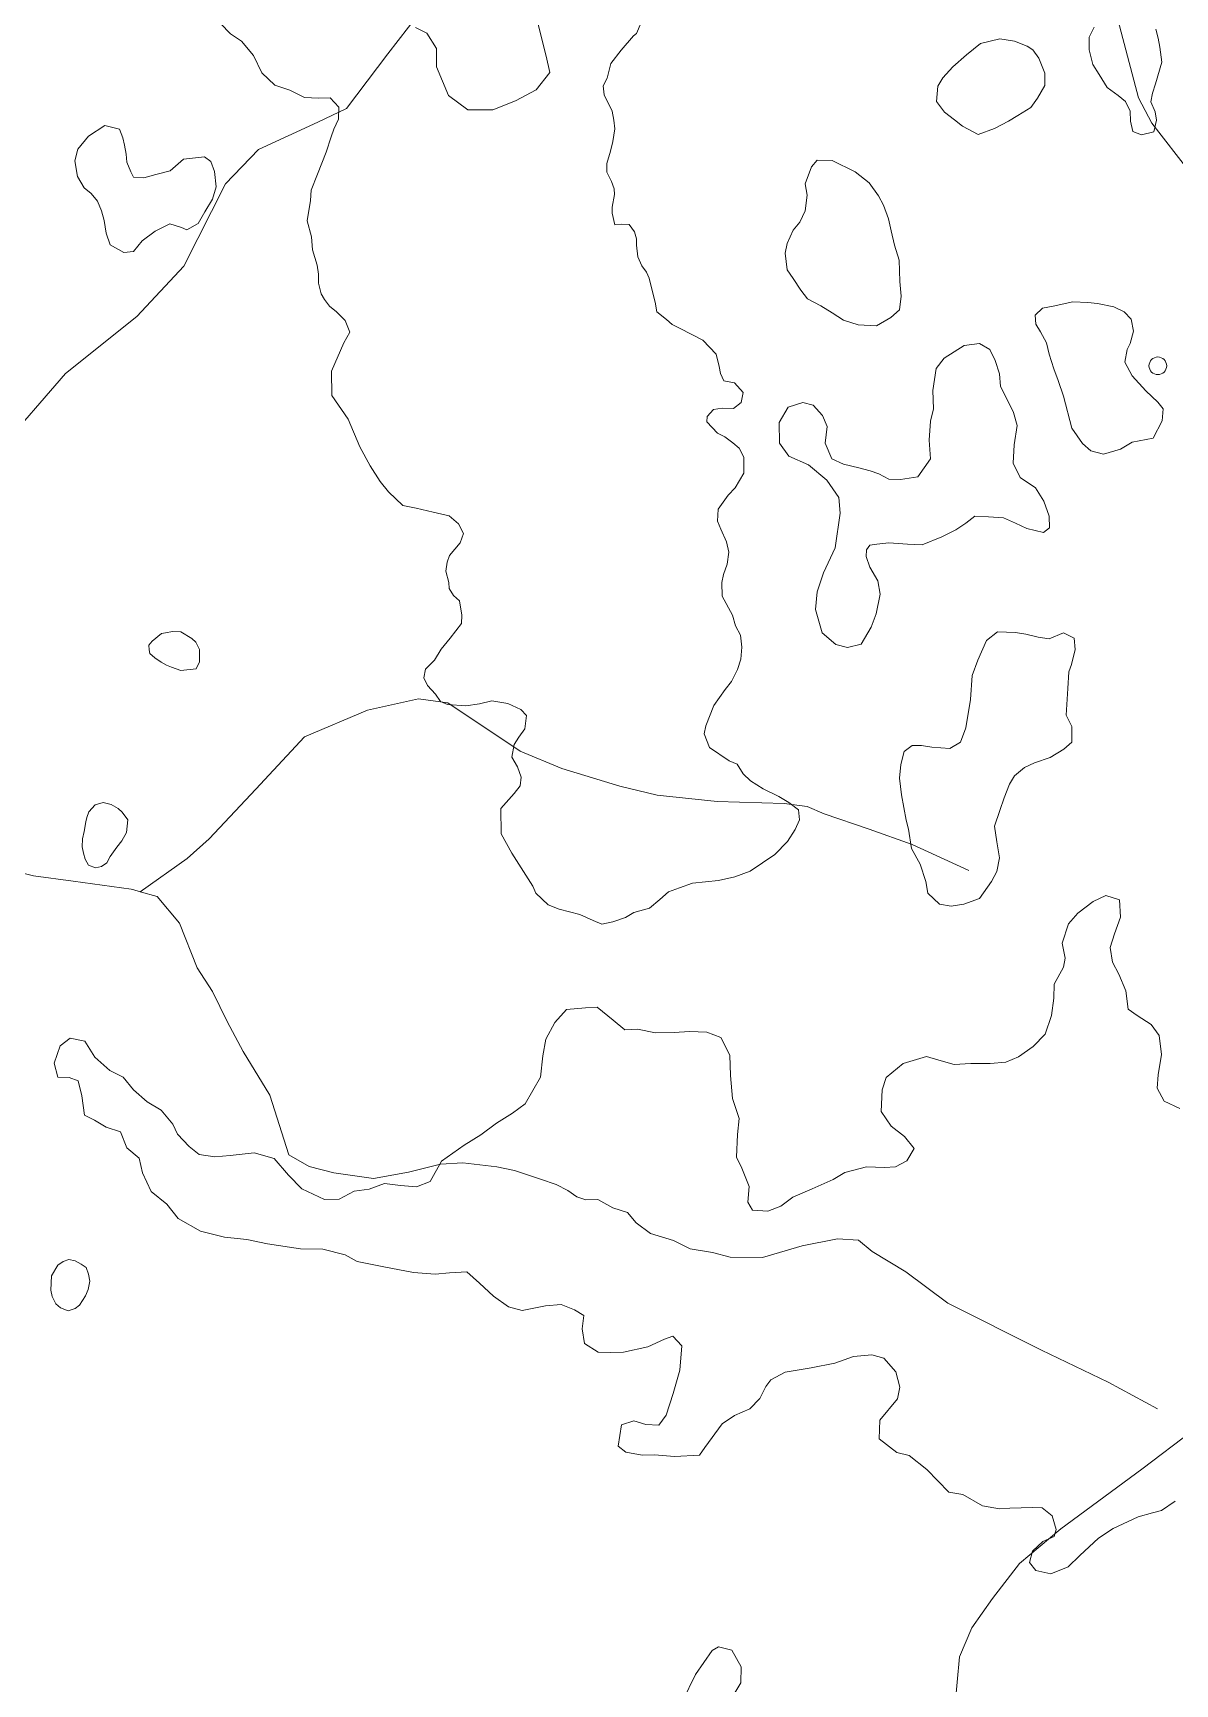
# Model space of a CAD drawing. Header units: metres. Extents: x 4652992 to 4879070, y 2074171 to 2309877.
# Drawn here: x 4653539 to 4653638.4, y 2307479.6 to 2307623.4 of the extents above; entities that cross this region are included whole.
import ezdxf

# ---------------------------------------------------------------- set-up
doc = ezdxf.new("R2010")
doc.units = ezdxf.units.M
doc.header["$MEASUREMENT"] = 0
doc.linetypes.add('DGN Style 3', pattern=[92.779933, 66.271381, -26.508552])
doc.layers.get('0').update_dxf_attribs({"color": 4, "lineweight": 0})
for name, color, linetype, lineweight in [('Level 1', 2, 'Continuous', 0), ('Level 20', 30, 'DGN Style 3', 0), ('Level 37', 3, 'Continuous', 0), ('Level 40', 1, 'Continuous', 0), ('Level 61', 4, 'Continuous', 0)]:
    doc.layers.add(name, color=color, linetype=linetype, lineweight=lineweight)

# ---------------------------------------------------------------- blocks, each defined once
blk = doc.blocks.new('POSTE')
at = {"color": 0, "linetype": 'ByBlock', "lineweight": -2}
blk.add_circle((0, 0), 0.77, dxfattribs=at)

msp = doc.modelspace()

# ---------------------------------------------------------------- linework, layer by layer
at = {"layer": 'Level 1'}
for points in [[(4653583.761294, 2307629.454531, 1337), (4653579.333681, 2307629.091311, 1331), (4653576.785525, 2307628.509524, 1329), (4653574.408083, 2307627.282717, 1325), (4653572.596926, 2307625.109499, 1322), (4653569.90613, 2307621.621889, 1319), (4653566.29468, 2307616.858095, 1315), (4653563.796694, 2307615.666506, 1313.625), (4653558.629885, 2307613.290713, 1309.5625), (4653555.75049, 2307610.315676, 1308.1875), (4653552.144717, 2307603.135927, 1304.3125), (4653548.044924, 2307598.756289, 1301.5875), (4653541.835329, 2307593.791079, 1298.1625), (4653536.034487, 2307587.104677, 1294.9375), (4653531.202517, 2307583.740298, 1293.35), (4653528.337099, 2307582.712527, 1293.025), (4653524.591128, 2307581.871096, 1292.4125), (4653518.257509, 2307581.032717, 1291.1125), (4653513.743475, 2307580.326109, 1289.653615)], [(4653620.48749, 2307550.464907, 1353), (4653618.344118, 2307551.458681, 1350), (4653615.56592, 2307552.73688, 1348), (4653611.814699, 2307554.081118, 1345), (4653607.893679, 2307555.412478, 1343), (4653606.401491, 2307556.042116, 1341.7625), (4653604.406679, 2307556.322512, 1340.575), (4653598.589724, 2307556.473086, 1336.5125), (4653593.346926, 2307557.043276, 1332.1375), (4653590.115725, 2307557.813723, 1329.975), (4653585.05469, 2307559.37073, 1323.6), (4653581.410891, 2307560.883486, 1321.075), (4653575.117312, 2307565.094301, 1314.825), (4653572.565127, 2307565.435915, 1313.25), (4653568.130129, 2307564.439272, 1310.875), (4653562.644289, 2307562.127077, 1307.7125), (4653558.41791, 2307557.554323, 1302.8875), (4653554.331118, 2307553.236696, 1299.8875), (4653552.421694, 2307551.505312, 1298.6125), (4653548.3437, 2307548.625385, 1297.782315)], [(4653636.913332, 2307503.561892, 1365), (4653632.627077, 2307505.887697, 1355), (4653626.811098, 2307508.689699, 1350), (4653618.656313, 2307512.758303, 1345), (4653615.011111, 2307515.508486, 1343), (4653612.088503, 2307517.2605, 1340), (4653610.870913, 2307518.267885, 1339), (4653609.068117, 2307518.373293, 1338), (4653605.983523, 2307517.765932, 1336), (4653602.514712, 2307516.748476, 1334), (4653599.715273, 2307516.770876, 1332), (4653598.156924, 2307517.186709, 1330), (4653596.216677, 2307517.501284, 1328), (4653594.774905, 2307518.244082, 1327), (4653592.757876, 2307518.8277, 1326), (4653591.517092, 2307519.783694, 1325), (4653590.766726, 2307520.657107, 1324), (4653589.483889, 2307521.078127, 1323), (4653588.194521, 2307521.800478, 1322), (4653587.141909, 2307521.768679, 1321), (4653586.363711, 2307522.034731, 1320), (4653585.559084, 2307522.587282, 1319), (4653584.553896, 2307523.098696, 1318), (4653583.1933, 2307523.576723, 1317), (4653580.918276, 2307524.333681, 1316), (4653579.404909, 2307524.652529, 1315), (4653576.425905, 2307525.007509, 1314), (4653574.471682, 2307524.882082, 1313), (4653571.694887, 2307524.181887, 1312), (4653568.638918, 2307523.623476, 1310), (4653565.19092, 2307524.138125, 1309), (4653563.045107, 2307524.677492, 1308), (4653561.285708, 2307525.70032, 1307), (4653559.636477, 2307530.894717, 1305), (4653557.300478, 2307534.688479, 1303), (4653555.913698, 2307537.3053, 1302), (4653554.631106, 2307539.920717, 1301), (4653553.290713, 2307541.982302, 1299.7625), (4653551.768923, 2307545.887881, 1298.95), (4653549.820498, 2307548.193117, 1298.025), (4653548.3437, 2307548.625385, 1297.88658), (4653547.686709, 2307548.81769, 1297.825), (4653547.539217, 2307548.83837, 1297.78231), (4653542.504275, 2307549.544314, 1296.325), (4653539.047488, 2307550.019472, 1295.3), (4653534.1131, 2307551.238283, 1294.6)]]:
    msp.add_polyline3d(points, dxfattribs=at)
at = {"layer": 'Level 20', "linetype": 'Continuous'}
msp.add_polyline3d([(4653619.27919, 2307477.524994, 1365.005782), (4653619.666519, 2307481.952879, 1365.505782), (4653620.748241, 2307484.470733, 1366.205782), (4653622.547974, 2307487.031852, 1366.805782), (4653624.90903, 2307490.081779, 1367.405782), (4653628.493997, 2307493.108362, 1368.105782), (4653635.571289, 2307498.303895, 1369.605782), (4653639.995956, 2307501.677363, 1370.805782), (4653645.600606, 2307505.887159, 1371.605782), (4653647.411137, 2307508.962072, 1372.505782), (4653649.841305, 2307512.230981, 1373.905782), (4653652.758149, 2307517.522548, 1374.905782), (4653654.692292, 2307521.706166, 1376.305782), (4653655.7286, 2307526.774032, 1377.105782), (4653656.035274, 2307531.346591, 1379.105782), (4653656.101867, 2307534.961652, 1380.305782), (4653656.255043, 2307538.010078, 1380.405782), (4653657.163672, 2307540.947923, 1381.005782), (4653657.732714, 2307542.288316, 1381.205782), (4653657.460541, 2307544.701043, 1381.405782)], dxfattribs=at)
at = {"layer": 'Level 37'}
msp.add_polyline3d([(4653651.849386, 2307602.811574, 1383.5507), (4653651.151013, 2307607.252783, 1380.5784), (4653647.800469, 2307608.244483, 1378.9784), (4653643.276764, 2307609.890756, 1377.0784), (4653639.772891, 2307611.294735, 1376.6784), (4653636.428975, 2307615.585533, 1376.5784), (4653635.26272, 2307617.785628, 1376.4784), (4653631.295726, 2307632.898599, 1374.5885), (4653630.978828, 2307651.905628, 1372.9885), (4653632.872677, 2307659.998734, 1372.3885), (4653638.384466, 2307675.353417, 1370.5885), (4653651.545836, 2307714.50879, 1368.8885), (4653663.895733, 2307749.902892, 1367.8885), (4653667.221793, 2307754.683886, 1367.5885), (4653670.317512, 2307760.701377, 1367.0885), (4653675.527598, 2307773.317437, 1366.9885)], dxfattribs=at)
at = {"layer": 'Level 40', "color": 3, "elevation": 1298.280073, "flags": 128}
msp.add_lwpolyline([(4653541.153419, 2307516.07829), (4653541.6204, 2307516.393112), (4653542.105777, 2307516.570013), (4653542.671474, 2307516.462844), (4653543.20368, 2307516.182792), (4653543.640478, 2307515.87601), (4653543.844645, 2307515.299656), (4653543.953419, 2307514.696567), (4653543.811161, 2307513.961797), (4653543.571837, 2307513.424629), (4653543.047994, 2307512.582863), (4653542.676444, 2307512.294747), (4653542.05216, 2307512.099283), (4653541.380996, 2307512.360784), (4653540.996031, 2307512.702533), (4653540.669648, 2307513.34687), (4653540.552489, 2307513.906784), (4653540.612767, 2307515.150066), (4653541.153419, 2307516.07829)], dxfattribs=at)
at = {"layer": 'Level 40', "color": 3}
for points in [[(4653591.302816, 2307623.196118, 1346.8447), (4653590.213199, 2307621.952489, 1345.6447), (4653589.306222, 2307620.794474, 1343.8447), (4653589.008872, 2307619.520999, 1343.5447), (4653588.660708, 2307618.83747, 1343.5447), (4653588.728784, 2307618.073854, 1343.5447), (4653589.420437, 2307616.646514, 1343.8447), (4653589.592494, 2307615.863241, 1343.8447), (4653589.660538, 2307615.099972, 1343.8447), (4653589.502576, 2307614.005062, 1343.8447), (4653589.280594, 2307613.136786, 1343.8447), (4653588.966604, 2307612.071834, 1343.8447), (4653588.982643, 2307611.318542, 1343.8447), (4653589.362733, 2307610.495293, 1343.8447), (4653589.616794, 2307609.857031, 1343.8447), (4653589.63082, 2307609.372063, 1343.8447), (4653589.431463, 2307608.273174, 1343.8447), (4653589.43549, 2307607.736536, 1343.8447), (4653589.671568, 2307606.726636, 1343.8447), (4653590.221618, 2307606.781753, 1343.8447), (4653590.917663, 2307606.755241, 1343.8447), (4653591.38971, 2307606.128741, 1343.8447), (4653591.539745, 2307605.510506, 1343.8447), (4653591.543773, 2307604.973893, 1343.8447), (4653591.66583, 2307603.932363, 1343.8447), (4653592.003871, 2307603.170878, 1343.8447), (4653592.433892, 2307602.60608, 1343.8447), (4653592.655912, 2307602.081217, 1343.8447), (4653592.901953, 2307601.123088, 1343.8447), (4653593.169999, 2307599.999997, 1343.8447), (4653593.332035, 2307599.165169, 1343.8447), (4653594.154564, 2307598.471095, 1344.4447), (4653594.666077, 2307598.051757, 1344.4447), (4653595.353388, 2307597.705771, 1344.4447), (4653597.339617, 2307596.683242, 1345.3447), (4653598.482522, 2307595.449746, 1345.9447), (4653598.759653, 2307594.381758, 1345.9447), (4653598.857361, 2307593.775483, 1345.9447), (4653599.162364, 2307593.129466, 1345.9447), (4653600.09516, 2307592.950626, 1345.9447), (4653600.846594, 2307592.112229, 1345.9447), (4653600.677251, 2307591.236717, 1345.9447), (4653599.987689, 2307590.727955, 1345.9447), (4653599.024995, 2307590.752228, 1345.9447), (4653598.249629, 2307590.633762, 1345.9447), (4653597.705489, 2307590.043649, 1345.9447), (4653597.667646, 2307589.570163, 1345.9447), (4653598.606561, 2307588.589039, 1345.9447), (4653599.24043, 2307588.253939, 1345.9447), (4653599.948035, 2307587.744484, 1345.9447), (4653600.500152, 2307587.264829, 1345.9447), (4653600.888849, 2307586.496024, 1345.9447), (4653600.888948, 2307585.107311, 1345.9447), (4653600.1536, 2307583.805995, 1345.9447), (4653599.547729, 2307583.174207, 1345.9447), (4653598.674986, 2307581.945913, 1345.6447), (4653598.614281, 2307580.921132, 1344.7447), (4653598.909843, 2307580.222466, 1344.7447), (4653599.395113, 2307579.112954, 1344.7447), (4653599.598833, 2307578.217852, 1344.7447), (4653599.451154, 2307577.175941, 1344.7447), (4653599.115774, 2307576.276933, 1344.7447), (4653598.976054, 2307575.554525, 1344.7447), (4653599.016069, 2307574.369664, 1344.7447), (4653599.921676, 2307572.708757, 1345.0447), (4653600.177196, 2307571.804151, 1345.0447), (4653600.608329, 2307570.972962, 1345.0447), (4653600.730141, 2307569.933475, 1345.0447), (4653600.634423, 2307568.882065, 1345.0447), (4653600.351096, 2307567.973455, 1345.0447), (4653599.830274, 2307566.949728, 1345.0447), (4653599.265502, 2307566.255283, 1345.0447), (4653598.274736, 2307564.851272, 1344.1447), (4653597.586306, 2307563.06363, 1343.2447), (4653597.45627, 2307562.391253, 1343.2447), (4653597.922637, 2307561.176008, 1343.2447), (4653599.617176, 2307560.026564, 1343.8447), (4653600.314937, 2307559.732686, 1343.8447), (4653600.850781, 2307558.88033, 1343.8447), (4653601.488546, 2307558.276447, 1343.8447), (4653602.59406, 2307557.583356, 1343.8447), (4653603.947474, 2307556.930549, 1344.4447), (4653604.812238, 2307556.390909, 1344.4447), (4653605.657002, 2307555.748047, 1344.4447), (4653605.756919, 2307554.872565, 1344.4447), (4653605.37957, 2307554.034556, 1344.4447), (4653604.692692, 2307552.98789, 1344.4447), (4653603.612356, 2307551.855575, 1344.4447), (4653601.453208, 2307550.420563, 1343.2447), (4653600.116627, 2307549.924435, 1343.2447), (4653598.705887, 2307549.603271, 1343.2447), (4653596.417604, 2307549.378117, 1341.4447), (4653595.306489, 2307548.967924, 1340.2447), (4653594.325975, 2307548.617683, 1338.7447), (4653593.598739, 2307547.946378, 1338.7447), (4653592.694177, 2307547.200825, 1338.7447), (4653591.32022, 2307546.811615, 1337.2447), (4653590.603843, 2307546.362093, 1336.6447), (4653589.490226, 2307545.996198, 1335.4447), (4653588.524472, 2307545.800293, 1335.4447), (4653587.765171, 2307546.107597, 1335.4447), (4653586.61502, 2307546.652081, 1335.4447), (4653584.81878, 2307547.089293, 1334.5447), (4653583.857599, 2307547.489601, 1334.5447), (4653582.796975, 2307548.506481, 1334.5447), (4653582.52926, 2307549.100757, 1334.5447), (4653580.70752, 2307551.99346, 1333.6447), (4653579.772558, 2307553.663489, 1331.5447), (4653579.741314, 2307555.884983, 1330.3447), (4653580.901524, 2307557.193733, 1329.4447), (4653581.416262, 2307557.861741, 1329.4447), (4653581.506108, 2307558.61075, 1329.4447), (4653581.181282, 2307559.49356, 1329.4447), (4653580.686903, 2307560.353997, 1329.4447), (4653580.901346, 2307561.462311, 1329.4447), (4653581.299649, 2307562.097737, 1329.4447), (4653581.824581, 2307562.81843, 1329.4447), (4653581.977159, 2307563.986411, 1328.2447), (4653581.468076, 2307564.485884, 1326.4447), (4653580.337842, 2307565.026261, 1325.2447), (4653578.941695, 2307565.257882, 1323.4447), (4653577.882167, 2307564.998026, 1321.9447), (4653576.694367, 2307564.806933, 1321.3447), (4653575.089373, 2307564.925741, 1319.8447), (4653574.474286, 2307565.209557, 1319.8447), (4653574.039348, 2307565.847336, 1319.8447), (4653573.345509, 2307566.590023, 1319.8447), (4653573.028602, 2307567.260777, 1319.8447), (4653573.173558, 2307568.009796, 1319.8447), (4653573.964995, 2307568.801711, 1321.0447), (4653574.556338, 2307569.752832, 1322.5447), (4653575.322882, 2307570.708435, 1323.7447), (4653576.320541, 2307572.001854, 1324.9447), (4653576.347245, 2307572.712758, 1324.9447), (4653576.1457, 2307573.962967, 1324.9447), (4653575.629585, 2307574.447137, 1324.9447), (4653575.23251, 2307575.041124, 1325.5447), (4653575.210053, 2307575.562685, 1326.1447), (4653574.957526, 2307576.545708, 1326.1447), (4653575.058088, 2307577.351266, 1326.1447), (4653575.277719, 2307577.914113, 1326.1447), (4653576.199032, 2307579.0215, 1326.7447), (4653576.496288, 2307579.825141, 1327.9447), (4653576.054002, 2307580.67754, 1327.9447), (4653575.251338, 2307581.379513, 1327.9447), (4653573.856455, 2307581.680541, 1329.1447), (4653572.373179, 2307582.04461, 1330.0447), (4653571.203162, 2307582.285475, 1330.6447), (4653569.944229, 2307583.455231, 1330.6447), (4653569.238207, 2307584.355324, 1330.6447), (4653568.348498, 2307585.727756, 1330.6447), (4653567.456707, 2307587.373872, 1330.6447), (4653566.442419, 2307589.808569, 1330.6447), (4653565.022014, 2307591.864144, 1329.4447), (4653564.988222, 2307593.977216, 1327.3447), (4653566.076785, 2307596.44434, 1325.8447), (4653566.592468, 2307597.390838, 1325.8447), (4653566.179486, 2307598.405296, 1325.8447), (4653565.437757, 2307599.152689, 1325.8447), (4653564.815177, 2307599.657183, 1325.8447), (4653564.373399, 2307600.237064, 1325.8447), (4653564.081612, 2307600.733173, 1325.8447), (4653563.872012, 2307601.653691, 1325.8447), (4653563.855565, 2307602.427129, 1325.8447), (4653563.732268, 2307603.221061, 1325.8447), (4653563.327448, 2307604.564188, 1325.8447), (4653563.265792, 2307605.676427, 1325.8447), (4653562.866616, 2307607.080101, 1324.3447), (4653563.151057, 2307608.855415, 1322.8447), (4653563.209817, 2307609.742886, 1321.0447), (4653563.762429, 2307611.147723, 1319.5447), (4653564.529575, 2307613.069836, 1318.3447), (4653564.955134, 2307614.387044, 1317.7447), (4653565.198235, 2307615.063689, 1317.7447), (4653565.590932, 2307615.934141, 1317.7447), (4653565.626235, 2307616.984541, 1317.7447), (4653564.886503, 2307617.794422, 1317.7447), (4653563.872462, 2307617.766762, 1317.7447), (4653562.652627, 2307617.834289, 1317.7447), (4653561.374513, 2307618.46948, 1317.7447), (4653560.055496, 2307618.907981, 1316.8447), (4653558.912973, 2307619.963405, 1316.8447), (4653558.199118, 2307621.493673, 1316.8447), (4653557.153091, 2307622.746157, 1317.1447), (4653556.208531, 2307623.373409, 1317.1447), (4653555.315942, 2307624.269197, 1317.1447)], [(4653572.300284, 2307623.92115, 1326.4447), (4653573.302303, 2307623.431274, 1326.4447), (4653574.137923, 2307622.082261, 1326.4447), (4653574.130576, 2307620.499366, 1326.4447), (4653575.167984, 2307618.00161, 1327.3447), (4653576.87191, 2307616.738042, 1329.4447), (4653579.037611, 2307616.746891, 1332.4447), (4653581.002264, 2307617.528228, 1337.2447), (4653582.80494, 2307618.506921, 1338.7447), (4653583.99866, 2307619.993417, 1339.7231), (4653583.682518, 2307621.432543, 1339.3447), (4653582.735673, 2307625.232559, 1338.7447)], [(4653592.369213, 2307625.334513, 1348.3447), (4653591.54966, 2307623.396835, 1347.2686), (4653591.302816, 2307623.196118, 1346.8447)], [(4653621.500066, 2307622.527393, 1373.544685), (4653623.18742, 2307622.937838, 1374.744685), (4653624.472358, 2307622.748078, 1375.044685), (4653625.563541, 2307622.308725, 1375.344685), (4653626.079855, 2307621.994074, 1375.344685), (4653626.585501, 2307621.251199, 1375.344685), (4653627.106084, 2307619.944615, 1375.044685), (4653627.114229, 2307618.866849, 1375.044685), (4653626.469405, 2307617.771343, 1375.044685), (4653625.878049, 2307616.952488, 1375.044685), (4653624.76324, 2307616.256322, 1374.444685), (4653623.946218, 2307615.767255, 1374.444685), (4653622.740691, 2307615.137477, 1374.444685), (4653621.317779, 2307614.589053, 1373.244685), (4653619.94279, 2307615.315721, 1372.344685), (4653619.254572, 2307615.880538, 1372.344685), (4653618.370071, 2307616.555217, 1372.344685), (4653617.679072, 2307617.480911, 1372.344685), (4653617.794553, 2307618.827822, 1372.344685), (4653618.22194, 2307619.538169, 1372.344685), (4653619.106422, 2307620.495989, 1372.944685), (4653620.295465, 2307621.536827, 1373.544685), (4653621.500066, 2307622.527393, 1373.544685)], [(4653636.78121, 2307623.789969, 1377.77598), (4653636.983229, 2307622.991918, 1377.77598), (4653637.136182, 2307622.203333, 1377.77598), (4653637.292974, 2307620.907948, 1377.77598), (4653636.735016, 2307619.004521, 1377.47598), (4653636.476465, 2307618.193609, 1377.47598), (4653636.334957, 2307617.461398, 1377.47598), (4653636.723998, 2307616.576352, 1377.47598), (4653636.83737, 2307615.845677, 1377.47598), (4653636.590174, 2307614.830018, 1377.47598), (4653635.52345, 2307614.579733, 1377.47598), (4653634.766259, 2307614.877437, 1377.47598), (4653634.582991, 2307615.77352, 1377.47598), (4653634.547008, 2307616.64124, 1377.47598), (4653634.148485, 2307617.477527, 1377.47598), (4653633.487515, 2307618.009938, 1377.47598), (4653632.550791, 2307618.696765, 1377.47598), (4653631.855696, 2307619.843444, 1377.47598), (4653631.277504, 2307620.691003, 1376.875979), (4653630.963565, 2307621.967948, 1376.875979), (4653630.974778, 2307623.080857, 1376.875979), (4653631.39999, 2307623.961885, 1376.875979)], [(4653547.175717, 2307612.183872, 1306.980073), (4653547.522737, 2307611.364058, 1306.980073), (4653547.745483, 2307610.881938, 1306.980073), (4653548.661847, 2307610.828169, 1307.580073), (4653549.697278, 2307611.125379, 1308.480073), (4653550.935933, 2307611.447009, 1309.080073), (4653552.096537, 2307612.465125, 1310.280073), (4653553.93732, 2307612.668146, 1310.880073), (4653554.485217, 2307612.250844, 1310.880073), (4653554.818613, 2307611.375386, 1310.880073), (4653554.937517, 2307610.041766, 1310.880073), (4653554.630722, 2307608.97995, 1310.280073), (4653553.948301, 2307607.864192, 1309.380073), (4653553.37356, 2307606.84856, 1309.380073), (4653552.382903, 2307606.287993, 1309.380073), (4653551.920268, 2307606.501854, 1309.380073), (4653550.910842, 2307606.820618, 1309.380073), (4653549.624718, 2307606.191175, 1308.480073), (4653548.505121, 2307605.33829, 1306.980073), (4653547.757151, 2307604.414698, 1306.980073), (4653546.917708, 2307604.3246, 1306.980073), (4653545.729148, 2307604.990994, 1306.680073), (4653545.356149, 2307606.004487, 1306.680073), (4653545.189596, 2307607.103988, 1306.680073), (4653544.976118, 2307607.961307, 1306.680073), (4653544.628912, 2307608.781493, 1306.680073), (4653544.054489, 2307609.456118, 1306.980073), (4653543.454116, 2307609.947962, 1306.980073), (4653542.886569, 2307610.935715, 1306.980073), (4653542.645023, 2307612.300342, 1306.980073), (4653542.905375, 2307613.317525, 1306.980073), (4653543.822394, 2307614.459692, 1306.980073), (4653545.264653, 2307615.375378, 1306.980073), (4653546.533264, 2307615.068979, 1306.980073), (4653546.831051, 2307614.321355, 1306.980073), (4653546.957665, 2307613.669374, 1306.980073), (4653547.121794, 2307612.88466, 1306.980073), (4653547.175717, 2307612.183872, 1306.980073)], [(4653606.801167, 2307611.797879, 1360.044685), (4653607.280575, 2307612.36648, 1360.044685), (4653608.60379, 2307612.332259, 1360.044685), (4653610.601843, 2307611.345968, 1360.644685), (4653611.816994, 2307610.378821, 1360.644685), (4653612.635299, 2307609.267986, 1360.644685), (4653613.067721, 2307608.451404, 1360.644685), (4653613.502902, 2307607.267587, 1360.644685), (4653613.738317, 2307606.195527, 1360.644685), (4653614.017525, 2307604.968374, 1360.644685), (4653614.425338, 2307603.643185, 1360.644685), (4653614.490975, 2307601.800433, 1360.344685), (4653614.614273, 2307600.529358, 1360.344685), (4653614.452878, 2307599.312942, 1360.344685), (4653613.693801, 2307598.655456, 1359.744685), (4653612.447142, 2307597.939955, 1359.744685), (4653610.868451, 2307598.025514, 1359.144685), (4653609.569914, 2307598.424812, 1358.544685), (4653608.581478, 2307599.056036, 1358.544685), (4653607.592988, 2307599.687295, 1358.544685), (4653606.447931, 2307600.275044, 1358.544685), (4653605.85749, 2307601.050706, 1358.544685), (4653605.188447, 2307602.059498, 1358.844685), (4653604.669598, 2307602.821164, 1358.844685), (4653604.502053, 2307604.250981, 1358.844685), (4653604.666691, 2307605.102073, 1358.844685), (4653605.1854, 2307606.252919, 1358.844685), (4653605.764508, 2307606.950777, 1358.844685), (4653606.229768, 2307607.95378, 1359.444685), (4653606.418884, 2307609.313732, 1359.444685), (4653606.240564, 2307610.30337, 1359.444685), (4653606.801167, 2307611.797879, 1360.044685)], [(4653629.547104, 2307600.011506, 1376.544685), (4653630.85241, 2307599.971385, 1376.844685), (4653631.698256, 2307599.880446, 1376.844685), (4653633.115589, 2307599.599858, 1377.444685), (4653634.032567, 2307599.137798, 1377.444685), (4653634.632348, 2307598.522253, 1377.444685), (4653634.821024, 2307597.478665, 1378.044685), (4653634.538891, 2307596.390264, 1378.044685), (4653634.293965, 2307595.865995, 1378.044685), (4653634.081061, 2307594.764265, 1378.044685), (4653634.712327, 2307593.571904, 1378.044685), (4653635.911363, 2307592.26956, 1378.344685), (4653636.941464, 2307591.286753, 1378.344685), (4653637.401948, 2307590.698774, 1378.344685), (4653637.340875, 2307589.639867, 1378.344685), (4653636.537009, 2307588.151639, 1378.044685), (4653634.727951, 2307587.783361, 1377.744685), (4653633.706156, 2307587.189025, 1376.844685), (4653632.224387, 2307586.754094, 1376.244685), (4653631.126704, 2307587.036159, 1376.244685), (4653630.386811, 2307587.679344, 1376.244685), (4653629.456594, 2307589.001649, 1375.644685), (4653628.736197, 2307591.792639, 1375.044685), (4653628.281126, 2307593.171485, 1375.044685), (4653627.89834, 2307594.177721, 1375.044685), (4653627.499459, 2307595.474077, 1375.044685), (4653627.255823, 2307596.453637, 1375.044685), (4653626.720478, 2307597.417461, 1375.044685), (4653626.340378, 2307598.064479, 1375.044685), (4653626.278738, 2307598.865617, 1375.044685), (4653626.899564, 2307599.463926, 1375.044685), (4653627.835246, 2307599.635569, 1375.644685), (4653629.547104, 2307600.011506, 1376.544685)], [(4653611.879796, 2307576.890235, 1356.744685), (4653612.579105, 2307575.707005, 1356.144685), (4653612.764356, 2307574.5464, 1355.544685), (4653612.433647, 2307572.835793, 1355.544685), (4653611.984319, 2307571.665205, 1355.544685), (4653611.107602, 2307570.206698, 1355.544685), (4653609.935674, 2307569.913276, 1355.544685), (4653608.904545, 2307570.162273, 1354.944685), (4653607.722621, 2307571.18075, 1354.344685), (4653607.147786, 2307573.21601, 1354.344685), (4653607.294097, 2307574.743133, 1354.344685), (4653607.841, 2307576.415754, 1354.344685), (4653608.857486, 2307578.590833, 1354.344685), (4653609.293717, 2307581.617289, 1354.344685), (4653609.162919, 2307582.969826, 1354.044685), (4653608.128483, 2307584.487133, 1353.144685), (4653606.532214, 2307585.818545, 1352.244685), (4653604.821392, 2307586.579695, 1351.344685), (4653603.991483, 2307587.705637, 1351.344685), (4653603.963596, 2307589.49612, 1351.344685), (4653604.746136, 2307590.833722, 1351.344685), (4653606.025449, 2307591.257872, 1351.344685), (4653606.949537, 2307591.006342, 1351.344685), (4653607.748766, 2307590.109404, 1351.344685), (4653608.147577, 2307589.148557, 1352.244685), (4653607.983269, 2307587.701235, 1352.844685), (4653608.549084, 2307586.346838, 1354.044685), (4653609.580373, 2307585.869045, 1355.244685), (4653610.917058, 2307585.551192, 1356.144685), (4653611.893197, 2307585.30261, 1357.044685), (4653612.658995, 2307585.025029, 1358.244685), (4653613.538503, 2307584.57923, 1359.444685), (4653614.550029, 2307584.545077, 1360.344685), (4653616.054307, 2307584.782531, 1361.244685), (4653617.163968, 2307586.328612, 1361.244685), (4653617.038074, 2307587.964842, 1361.244685), (4653617.160732, 2307589.635401, 1362.744685), (4653617.42132, 2307590.685888, 1363.644685), (4653617.371836, 2307592.303839, 1364.844685), (4653617.654652, 2307594.216404, 1365.744685), (4653618.338777, 2307595.10412, 1365.744685), (4653620.076652, 2307596.221877, 1366.644685), (4653621.409836, 2307596.397128, 1367.544685), (4653622.327644, 2307595.85807, 1367.544685), (4653622.798785, 2307594.896708, 1367.544685), (4653623.158946, 2307593.738927, 1367.544685), (4653623.237566, 2307592.635175, 1367.544685), (4653623.722213, 2307591.743852, 1367.544685), (4653624.370251, 2307590.387345, 1368.144685), (4653624.693163, 2307589.240327, 1368.744685), (4653624.439354, 2307587.550283, 1368.744685), (4653624.353057, 2307585.972992, 1368.744685), (4653624.977008, 2307584.707492, 1369.944685), (4653626.307536, 2307583.812512, 1370.844685), (4653627.029455, 2307582.663192, 1370.844685), (4653627.500906, 2307581.345244, 1370.844685), (4653627.522565, 2307580.330101, 1370.844685), (4653627.008213, 2307579.923097, 1370.844685), (4653625.551081, 2307580.274346, 1370.844685), (4653624.555779, 2307580.7333, 1369.644685), (4653623.505085, 2307581.208922, 1368.744685), (4653622.195166, 2307581.289553, 1367.244685), (4653621.022434, 2307581.34325, 1365.744685), (4653620.232805, 2307580.739348, 1364.244685), (4653619.370698, 2307580.146028, 1362.744685), (4653618.155652, 2307579.54984, 1361.544685), (4653616.416772, 2307578.837455, 1360.644685), (4653615.138015, 2307578.895546, 1358.844685), (4653613.535694, 2307579.028231, 1357.644685), (4653612.493401, 2307578.912428, 1356.744685), (4653611.879628, 2307578.808559, 1356.744685), (4653611.582396, 2307578.42276, 1356.744685), (4653611.543912, 2307577.839876, 1356.744685), (4653611.879796, 2307576.890235, 1356.744685)], [(4653550.202744, 2307571.109294, 1303.680073), (4653550.52989, 2307571.180224, 1303.680073), (4653551.132686, 2307571.287449, 1303.680073), (4653551.866024, 2307571.279113, 1304.580073), (4653552.826261, 2307570.696151, 1304.580073), (4653553.164572, 2307570.365142, 1304.580073), (4653553.487954, 2307569.726163, 1304.580073), (4653553.504542, 2307568.657309, 1304.580073), (4653553.207699, 2307568.047901, 1304.580073), (4653551.859509, 2307567.889903, 1304.280073), (4653551.069585, 2307568.187223, 1303.680073), (4653550.611259, 2307568.36361, 1303.680073), (4653550.169528, 2307568.625757, 1303.680073), (4653549.614859, 2307568.998387, 1303.680073), (4653549.17406, 2307569.378542, 1303.380073), (4653549.10262, 2307569.703549, 1303.380073), (4653549.090991, 2307570.106102, 1303.380073), (4653549.381739, 2307570.450937, 1303.380073), (4653550.202744, 2307571.109294, 1303.680073)], [(4653622.738406, 2307554.323911, 1357.044685), (4653622.920033, 2307552.962098, 1357.044685), (4653623.173149, 2307551.58666, 1357.044685), (4653622.939566, 2307550.377748, 1357.044685), (4653622.474966, 2307549.507781, 1357.044685), (4653621.426911, 2307548.045884, 1356.444685), (4653620.056879, 2307547.548855, 1356.144685), (4653618.953121, 2307547.349523, 1355.544685), (4653617.949768, 2307547.540694, 1355.544685), (4653616.920505, 2307548.510073, 1354.944685), (4653616.741066, 2307549.505935, 1354.944685), (4653616.248045, 2307551.023032, 1354.044685), (4653615.514343, 2307552.385683, 1353.444685), (4653615.243178, 2307554.06845, 1353.444685), (4653615.021873, 2307554.852048, 1353.444685), (4653614.631739, 2307557.076512, 1353.444685), (4653614.46291, 2307558.517376, 1353.444685), (4653614.557912, 2307559.700576, 1353.744685), (4653614.850807, 2307560.830361, 1353.744685), (4653615.550073, 2307561.363808, 1353.744685), (4653616.368212, 2307561.355818, 1353.744685), (4653617.263757, 2307561.213292, 1354.344685), (4653618.847284, 2307561.10151, 1355.244685), (4653619.768106, 2307561.66042, 1356.744685), (4653620.225521, 2307562.893686, 1358.244685), (4653620.630679, 2307565.379827, 1359.744685), (4653620.795228, 2307567.449843, 1360.944685), (4653621.280238, 2307568.803344, 1362.444685), (4653622.042184, 2307570.525674, 1363.644685), (4653622.996067, 2307571.266729, 1365.144685), (4653624.568452, 2307571.212683, 1366.044685), (4653625.462619, 2307571.069794, 1366.944685), (4653626.536865, 2307570.810524, 1367.544685), (4653627.497742, 2307570.654979, 1368.444685), (4653628.731912, 2307571.170946, 1369.344685), (4653629.660411, 2307570.703869, 1369.344685), (4653629.765781, 2307569.742839, 1369.344685), (4653629.439366, 2307568.430104, 1369.344685), (4653629.2035, 2307567.792176, 1368.444685), (4653629.114933, 2307566.33721, 1367.844685), (4653628.976113, 2307563.993466, 1366.644685), (4653629.447747, 2307563.031305, 1366.644685), (4653629.4723, 2307561.645851, 1366.644685), (4653628.773212, 2307561.052629, 1366.644685), (4653627.580868, 2307560.307533, 1366.044685), (4653626.198617, 2307559.859588, 1364.844685), (4653625.335299, 2307559.456195, 1363.644685), (4653624.465205, 2307558.728914, 1360.344685), (4653624.025879, 2307557.988059, 1358.544685), (4653623.563993, 2307556.809866, 1358.244685), (4653623.201816, 2307555.701381, 1358.244685), (4653622.738406, 2307554.323911, 1357.044685)], [(4653544.403898, 2307556.18175, 1299.480073), (4653545.122269, 2307556.402709, 1299.480073), (4653545.808868, 2307556.227188, 1299.480073), (4653546.4186, 2307555.887416, 1299.480073), (4653546.759373, 2307555.554162, 1299.480073), (4653547.258828, 2307554.877627, 1299.480073), (4653547.136883, 2307553.782777, 1299.480073), (4653546.725951, 2307553.056009, 1299.480073), (4653546.304987, 2307552.510028, 1299.480073), (4653545.722798, 2307551.703795, 1299.180073), (4653545.431998, 2307551.132745, 1299.180073), (4653544.965709, 2307550.818809, 1299.180073), (4653544.445927, 2307550.694026, 1299.180073), (4653543.819165, 2307550.947566, 1299.180073), (4653543.555087, 2307551.445295, 1299.180073), (4653543.386279, 2307551.969638, 1299.180073), (4653543.269285, 2307552.528866, 1299.180073), (4653543.316093, 2307553.235892, 1299.180073), (4653543.441458, 2307553.883209, 1299.180073), (4653543.598728, 2307554.701768, 1299.780073), (4653543.673885, 2307555.089835, 1299.780073), (4653543.860935, 2307555.590714, 1299.780073), (4653544.403898, 2307556.18175, 1299.480073)], [(4653638.45964, 2307495.514358, 1374.144685), (4653637.273467, 2307494.712066, 1374.144685), (4653636.494442, 2307494.492702, 1374.144685), (4653635.247925, 2307494.141698, 1374.144685), (4653633.057219, 2307493.147496, 1373.544685), (4653631.784747, 2307492.286882, 1373.544685), (4653630.147588, 2307490.77163, 1372.644685), (4653629.144537, 2307489.784907, 1372.644685), (4653627.626037, 2307489.189518, 1372.644685), (4653626.322722, 2307489.471332, 1371.444685), (4653625.771203, 2307490.174368, 1370.544685), (4653626.035108, 2307491.157061, 1370.544685), (4653626.942521, 2307492.018149, 1370.544685), (4653627.91043, 2307492.425257, 1370.544685), (4653628.105593, 2307493.052108, 1370.544685), (4653627.739739, 2307494.227467, 1370.544685), (4653626.88924, 2307494.951483, 1369.344685), (4653626.041748, 2307494.967946, 1367.844685), (4653624.057665, 2307494.902714, 1366.344685), (4653623.15262, 2307494.851121, 1366.344685), (4653621.695077, 2307495.11347, 1365.744685), (4653619.977697, 2307496.113192, 1364.244685), (4653618.764122, 2307496.30686, 1362.444685), (4653616.837461, 2307498.283662, 1360.644685), (4653615.290069, 2307499.490049, 1359.144685), (4653614.212526, 2307499.768894, 1359.144685), (4653612.684013, 2307500.950767, 1358.544685), (4653612.751308, 2307502.58428, 1357.944685), (4653614.286379, 2307504.430063, 1357.044685), (4653614.482803, 2307505.446668, 1357.044685), (4653614.137367, 2307506.791666, 1357.044685), (4653613.089305, 2307507.966067, 1355.244685), (4653612.033347, 2307508.278269, 1353.744685), (4653610.43823, 2307508.125523, 1352.544685), (4653608.823406, 2307507.55748, 1351.044685), (4653606.774631, 2307507.144663, 1349.544685), (4653604.496728, 2307506.772494, 1348.044685), (4653603.264846, 2307506.08798, 1347.444685), (4653602.809759, 2307505.521114, 1346.544685), (4653602.299241, 2307504.470834, 1346.544685), (4653601.432114, 2307503.564459, 1346.544685), (4653600.08849, 2307502.97758, 1346.544685), (4653599.027226, 2307502.260748, 1346.544685), (4653597.509696, 2307500.203541, 1345.644685), (4653597.040402, 2307499.518139, 1345.044685), (4653594.863247, 2307499.410123, 1343.544685), (4653593.132146, 2307499.566952, 1342.344685), (4653592.054993, 2307499.523042, 1341.144685), (4653590.633966, 2307499.791741, 1341.144685), (4653589.957912, 2307500.305018, 1341.144685), (4653590.242611, 2307502.17837, 1341.144685), (4653591.315571, 2307502.515012, 1341.144685), (4653592.356701, 2307502.205394, 1341.444685), (4653593.506719, 2307502.141946, 1341.444685), (4653594.142017, 2307503.023358, 1341.444685), (4653594.739855, 2307504.913382, 1341.444685), (4653595.316327, 2307506.920993, 1340.544685), (4653595.494646, 2307509.047165, 1340.544685), (4653594.726076, 2307509.886986, 1340.544685), (4653593.98057, 2307509.642463, 1340.544685), (4653592.542975, 2307508.952237, 1337.844685), (4653590.413455, 2307508.504085, 1336.044685), (4653589.284166, 2307508.485207, 1335.444685), (4653588.220234, 2307508.492733, 1334.544685), (4653587.038175, 2307509.261311, 1334.544685), (4653586.817381, 2307510.548304, 1334.544685), (4653586.959636, 2307511.688713, 1334.544685), (4653586.144994, 2307512.198164, 1333.644685), (4653584.987772, 2307512.658604, 1332.444685), (4653583.635322, 2307512.531818, 1331.244685), (4653581.598359, 2307512.142217, 1330.044685), (4653580.402064, 2307512.454353, 1328.844685), (4653579.101971, 2307513.374236, 1327.944685), (4653577.883626, 2307514.522233, 1326.444685), (4653576.785947, 2307515.494271, 1324.944685), (4653575.259854, 2307515.401652, 1323.744685), (4653574.026184, 2307515.295645, 1322.244685), (4653572.137131, 2307515.428907, 1321.044685), (4653569.553842, 2307515.938862, 1319.244685), (4653567.232952, 2307516.392972, 1318.044685), (4653566.192154, 2307516.968221, 1316.544685), (4653564.249775, 2307517.476609, 1315.044685), (4653562.289392, 2307517.508552, 1313.544685), (4653559.431566, 2307517.951023, 1312.044685), (4653557.625174, 2307518.310916, 1310.844685), (4653555.673031, 2307518.528709, 1310.244685), (4653553.590374, 2307519.057975, 1309.344685), (4653551.639269, 2307520.13852, 1307.844685), (4653550.639782, 2307521.401386, 1306.644685), (4653549.277861, 2307522.49364, 1305.444685), (4653548.538408, 2307524.134924, 1303.644685), (4653548.24404, 2307525.407306, 1302.144685), (4653547.161754, 2307526.29608, 1300.944685), (4653546.612968, 2307527.706307, 1300.944685), (4653545.375077, 2307528.104468, 1300.944685), (4653544.341411, 2307528.708796, 1300.944685), (4653543.497347, 2307529.163544, 1300.644685), (4653543.247215, 2307530.844448, 1300.644685), (4653542.920809, 2307532.131486, 1300.644685), (4653542.158121, 2307532.439629, 1300.644685), (4653541.17573, 2307532.46279, 1300.644685), (4653540.834037, 2307533.671126, 1300.644685), (4653541.377138, 2307535.201491, 1300.644685), (4653542.243594, 2307535.853653, 1300.644685), (4653543.512679, 2307535.612597, 1300.644685), (4653544.394264, 2307534.22013, 1300.644685), (4653545.703023, 2307533.052097, 1301.244685), (4653546.847184, 2307532.45727, 1301.544685), (4653547.757069, 2307531.367398, 1302.144685), (4653548.950182, 2307530.325958, 1302.144685), (4653550.17111, 2307529.58652, 1302.744685), (4653551.189758, 2307528.366497, 1303.044685), (4653551.587889, 2307527.492207, 1303.944685), (4653552.601334, 2307526.422193, 1304.844685), (4653553.467649, 2307525.739721, 1306.044685), (4653554.831115, 2307525.531508, 1307.244685), (4653556.173363, 2307525.650713, 1308.444685), (4653558.262369, 2307525.869345, 1309.644685), (4653559.99673, 2307525.363714, 1310.244685), (4653561.248802, 2307523.936677, 1311.144685), (4653562.40063, 2307522.726338, 1312.344685), (4653564.390729, 2307521.808066, 1313.244685), (4653565.670477, 2307521.827448, 1314.144685), (4653566.977569, 2307522.527954, 1314.744685), (4653568.282456, 2307522.700802, 1315.644685), (4653569.606949, 2307523.20222, 1315.944685), (4653571.002633, 2307523.036686, 1316.844685), (4653572.385026, 2307522.920342, 1317.444685), (4653573.595404, 2307523.380184, 1318.644685), (4653574.577543, 2307525.153047, 1319.844685), (4653576.538863, 2307526.527177, 1321.344685), (4653578.006588, 2307527.434244, 1322.844685), (4653579.355865, 2307528.468838, 1324.644685), (4653580.748352, 2307529.332093, 1326.444685), (4653581.869493, 2307530.133773, 1327.944685), (4653583.204412, 2307532.45894, 1329.444685), (4653583.408136, 2307534.334878, 1330.644685), (4653583.66711, 2307535.776227, 1331.544685), (4653584.437638, 2307537.219495, 1331.844685), (4653585.443462, 2307538.356268, 1331.844685), (4653587.100967, 2307538.50943, 1332.744685), (4653588.129278, 2307538.573339, 1333.944685), (4653589.510913, 2307537.428601, 1334.544685), (4653590.533559, 2307536.589031, 1336.044685), (4653591.629946, 2307536.641957, 1337.244685), (4653593.213428, 2307536.318843, 1338.744685), (4653594.842582, 2307536.347065, 1339.944685), (4653596.168285, 2307536.432164, 1341.144685), (4653597.679442, 2307536.377933, 1342.044685), (4653598.905604, 2307535.913918, 1342.044685), (4653599.692461, 2307534.379099, 1342.044685), (4653599.735657, 2307532.600884, 1342.044685), (4653599.909997, 2307530.606441, 1340.844685), (4653600.50549, 2307528.874429, 1340.844685), (4653600.357871, 2307527.455081, 1340.244685), (4653600.259342, 2307525.48343, 1339.644685), (4653600.733362, 2307524.528057, 1338.744685), (4653601.359462, 2307522.940082, 1338.744685), (4653601.24995, 2307521.569058, 1338.744685), (4653601.659624, 2307520.872743, 1338.744685), (4653603.002323, 2307520.792836, 1339.644685), (4653604.129272, 2307521.216365, 1340.544685), (4653605.179413, 2307521.99301, 1341.744685), (4653606.837736, 2307522.728085, 1342.944685), (4653608.671102, 2307523.534438, 1344.444685), (4653609.682893, 2307524.155541, 1345.644685), (4653611.579919, 2307524.652079, 1346.544685), (4653613.136639, 2307524.60051, 1347.444685), (4653614.114756, 2307524.642864, 1348.944685), (4653615.100802, 2307525.185253, 1350.144685), (4653615.727917, 2307526.249, 1351.344685), (4653614.901725, 2307527.282001, 1352.544685), (4653613.741497, 2307528.195551, 1353.444685), (4653612.872239, 2307529.477102, 1354.044685), (4653612.931284, 2307531.35584, 1354.044685), (4653613.289299, 2307532.421754, 1354.044685), (4653614.779029, 2307533.65463, 1354.944685), (4653616.792156, 2307534.253245, 1354.944685), (4653617.892326, 2307533.945524, 1355.544685), (4653619.225648, 2307533.571045, 1356.744685), (4653620.654062, 2307533.656413, 1358.244685), (4653622.354491, 2307533.662915, 1359.444685), (4653623.701059, 2307533.761911, 1360.944685), (4653624.823479, 2307534.226868, 1362.744685), (4653626.084547, 2307535.132801, 1363.944685), (4653627.153764, 2307536.220093, 1365.144685), (4653627.688537, 2307537.82802, 1365.144685), (4653627.907328, 2307539.347361, 1365.144685), (4653627.925805, 2307540.555949, 1365.444685), (4653628.734589, 2307542.0365, 1365.444685), (4653628.886863, 2307542.824755, 1365.444685), (4653628.617987, 2307544.138987, 1365.444685), (4653629.166305, 2307545.817604, 1365.444685), (4653629.973222, 2307546.763566, 1366.344685), (4653631.321068, 2307547.771103, 1367.544685), (4653632.413644, 2307548.286466, 1368.444685), (4653633.60483, 2307547.911515, 1368.444685), (4653633.687735, 2307546.416697, 1368.444685), (4653633.183349, 2307544.959813, 1368.444685), (4653632.805748, 2307543.77454, 1368.444685), (4653633.001679, 2307542.480008, 1368.444685), (4653633.550806, 2307541.436077, 1368.744685), (4653634.162809, 2307539.989008, 1368.744685), (4653634.375215, 2307538.39628, 1368.744685), (4653635.163103, 2307537.826347, 1369.044685), (4653636.362583, 2307537.054602, 1369.644685), (4653637.069922, 2307536.108043, 1369.644685), (4653637.268269, 2307534.446401, 1369.644685), (4653636.980081, 2307532.65259, 1368.744685), (4653636.897282, 2307531.507225, 1368.144685), (4653637.493148, 2307530.35819, 1368.144685), (4653638.858331, 2307529.728754, 1368.144685)], [(4653595.54916, 2307478.104742, 1347.435195), (4653596.703006, 2307480.411059, 1349.235195), (4653598.138348, 2307482.520656, 1350.735195), (4653598.690162, 2307482.825148, 1350.735195), (4653599.863913, 2307482.522051, 1350.735195), (4653600.667542, 2307481.082745, 1351.335195), (4653600.646315, 2307479.698902, 1351.335195), (4653600.037216, 2307478.67078, 1351.335195)]]:
    msp.add_polyline3d(points, dxfattribs=at)

# ---------------------------------------------------------------- block references
at = {"layer": 'Level 61', "zscale": 0.1}
msp.add_blockref('POSTE', (4653636.950694, 2307594.447788, 1377.078387), dxfattribs=at)

doc.saveas('drawing.dxf')
